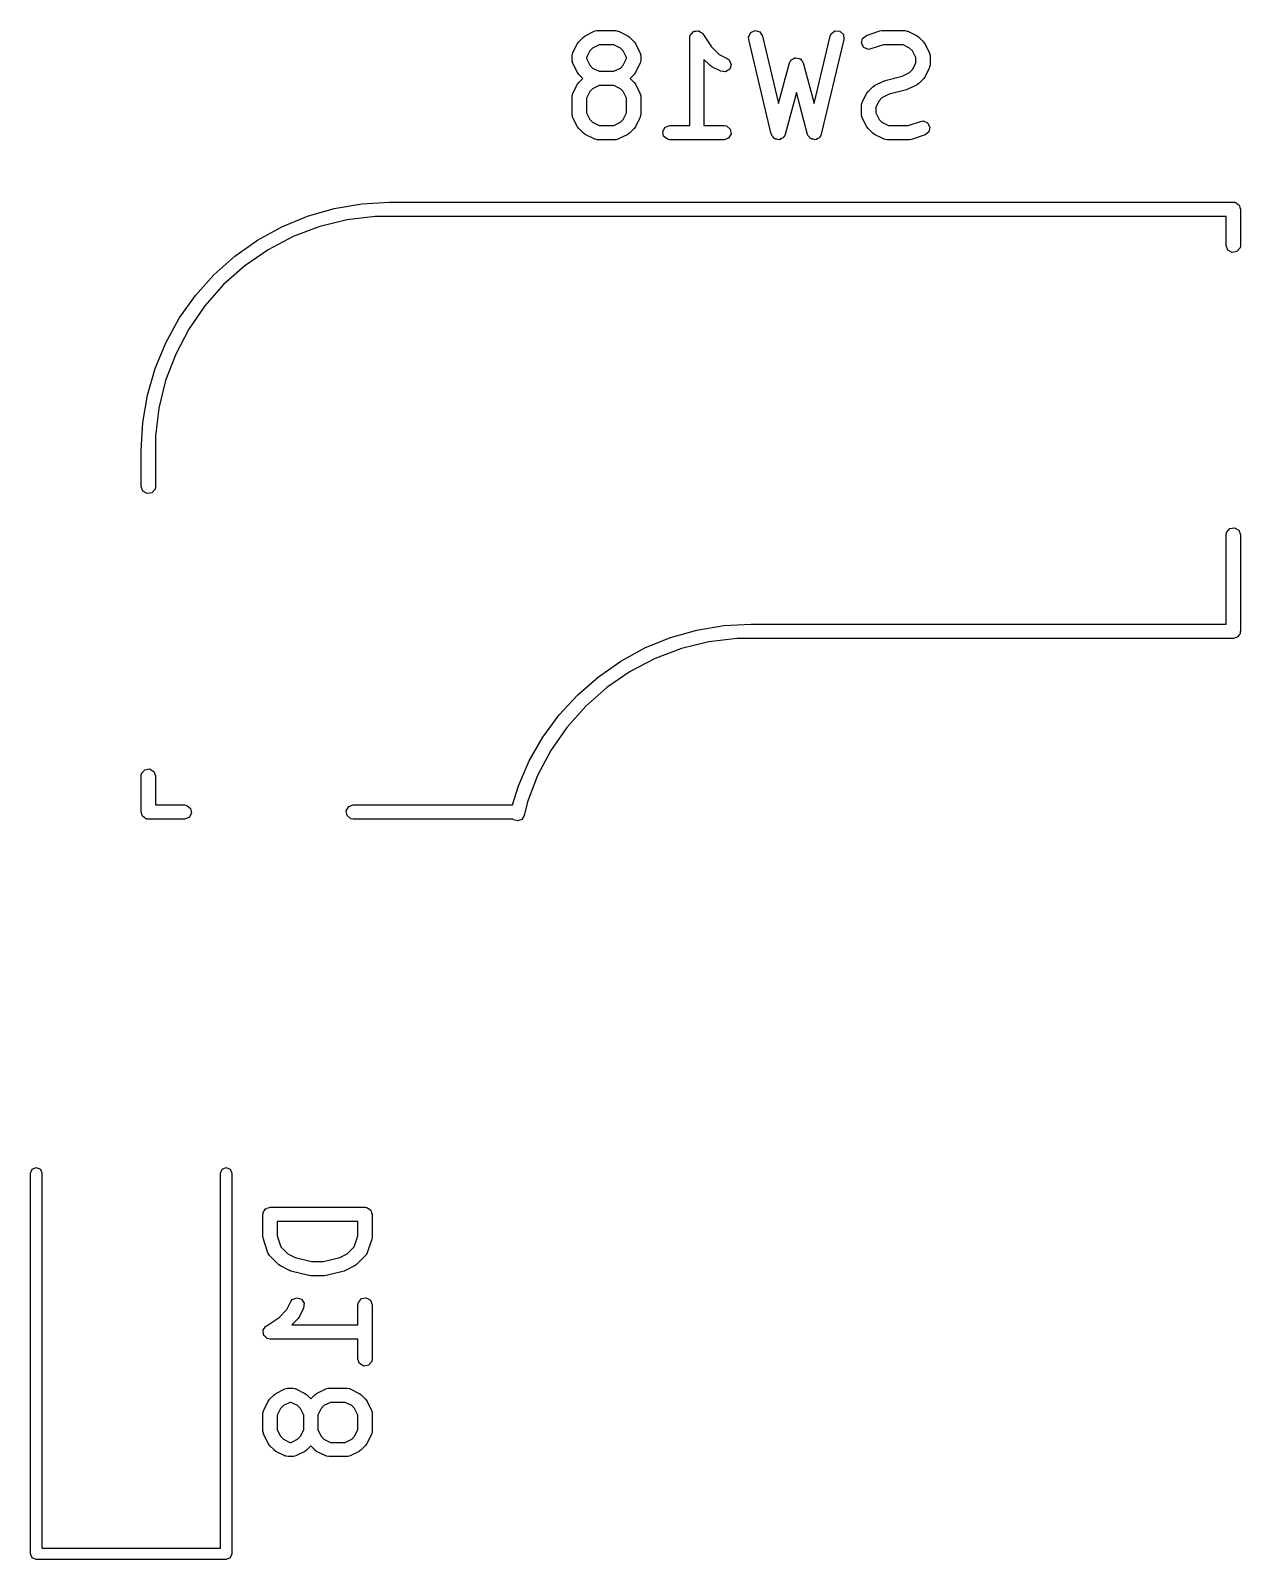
# Model space of a CAD drawing. Extents: x 32 to 254, y -135 to -26.
# Drawn here: x 222.2 to 234.94, y -60.81 to -44.71 of the extents above; entities that cross this region are included whole.
import ezdxf

# ---------------------------------------------------------------- set-up
doc = ezdxf.new("R2010")
doc.units = 0
doc.layers.add('BLACK', color=7, linetype='CONTINUOUS')

msp = doc.modelspace()

# ---------------------------------------------------------------- linework, layer by layer
at = {"layer": 'BLACK', "linetype": 'CONTINUOUS'}
for p, q in [((228.02, -44.7772), (228.039, -44.7643)), ((228.039, -44.7643), (228.04, -44.7632)), ((228.04, -44.7632), (228.135, -44.7155)), ((228.135, -44.7155), (228.16, -44.7081)), ((228.16, -44.7081), (228.164, -44.7092)), ((228.164, -44.7092), (228.168, -44.7076)), ((228.168, -44.7076), (228.359, -44.7076)), ((228.359, -44.7076), (228.385, -44.7121)), ((228.385, -44.7121), (228.388, -44.715)), ((228.388, -44.715), (228.392, -44.7155)), ((228.392, -44.7155), (228.488, -44.7632)), ((228.488, -44.7632), (228.506, -44.7765)), ((229.141, -44.7826), (229.146, -44.757)), ((229.146, -44.757), (229.148, -44.7537)), ((229.148, -44.7537), (229.149, -44.7494)), ((229.149, -44.7494), (229.165, -44.7343)), ((229.165, -44.7343), (229.179, -44.7177)), ((229.179, -44.7177), (229.183, -44.7169)), ((229.183, -44.7169), (229.186, -44.7139)), ((229.186, -44.7139), (229.208, -44.7125)), ((229.208, -44.7125), (229.229, -44.7088)), ((229.229, -44.7088), (229.233, -44.7109)), ((229.233, -44.7109), (229.237, -44.7106)), ((229.237, -44.7106), (229.255, -44.7235)), ((229.255, -44.7235), (229.274, -44.7344)), ((229.274, -44.7344), (229.275, -44.7385)), ((229.275, -44.7385), (229.278, -44.741)), ((229.278, -44.741), (229.37, -44.8777)), ((229.761, -44.774), (229.784, -44.7281)), ((229.784, -44.7281), (229.831, -44.7077)), ((229.831, -44.7077), (229.88, -44.7224)), ((229.88, -44.7224), (229.908, -44.7652)), ((229.908, -44.7652), (230.077, -45.4761)), ((230.45, -45.4761), (230.619, -44.7652)), ((230.619, -44.7652), (230.63, -44.7413)), ((230.63, -44.7413), (230.671, -44.7107)), ((230.671, -44.7107), (230.722, -44.7138)), ((230.722, -44.7138), (230.759, -44.749)), ((230.759, -44.749), (230.765, -44.8)), ((230.962, -44.791), (231.002, -44.7591)), ((231.002, -44.7591), (231.145, -44.7115)), ((231.145, -44.7115), (231.167, -44.7082)), ((231.167, -44.7082), (231.168, -44.7076)), ((231.168, -44.7076), (231.407, -44.7076)), ((231.407, -44.7076), (231.432, -44.7121)), ((231.432, -44.7121), (231.436, -44.715)), ((231.436, -44.715), (231.44, -44.7155)), ((231.44, -44.7155), (231.535, -44.7632)), ((231.535, -44.7632), (231.553, -44.7765)), ((227.911, -44.9396), (227.959, -44.8443)), ((227.959, -44.8443), (227.972, -44.8263)), ((227.972, -44.8263), (227.973, -44.8248)), ((227.973, -44.8248), (228.02, -44.7772)), ((228.087, -44.9223), (228.053, -44.9908)), ((228.118, -44.8919), (228.087, -44.9223)), ((228.186, -44.8576), (228.118, -44.8919)), ((228.341, -44.8576), (228.186, -44.8576)), ((228.41, -44.8919), (228.341, -44.8576)), ((228.44, -44.9223), (228.41, -44.8919)), ((228.474, -44.9908), (228.44, -44.9223)), ((228.506, -44.7765), (228.507, -44.7772)), ((228.507, -44.7772), (228.555, -44.8248)), ((228.555, -44.8248), (228.568, -44.8432)), ((228.568, -44.8432), (228.569, -44.8443)), ((228.569, -44.8443), (228.616, -44.9396)), ((229.141, -45.7076), (229.141, -44.7826)), ((229.37, -44.8777), (229.451, -44.9591)), ((229.762, -44.8), (229.761, -44.774)), ((230, -45.8), (229.762, -44.8)), ((230.765, -44.8), (230.527, -45.8)), ((230.951, -44.8412), (230.962, -44.791)), ((230.976, -44.8864), (230.951, -44.8412)), ((231.024, -44.9052), (230.976, -44.8864)), ((231.049, -44.9014), (231.024, -44.9052)), ((231.181, -44.8576), (231.049, -44.9014)), ((231.389, -44.8576), (231.181, -44.8576)), ((231.457, -44.8919), (231.389, -44.8576)), ((231.488, -44.9223), (231.457, -44.8919)), ((231.522, -44.9908), (231.488, -44.9223)), ((231.553, -44.7765), (231.555, -44.7772)), ((231.555, -44.7772), (231.602, -44.8248)), ((231.602, -44.8248), (231.615, -44.8432)), ((231.615, -44.8432), (231.616, -44.8443)), ((231.616, -44.8443), (231.664, -44.9396)), ((227.903, -44.9731), (227.907, -44.9474)), ((227.903, -45.0207), (227.903, -44.9731)), ((227.905, -45.0249), (227.903, -45.0207)), ((227.903, -45.0293), (227.905, -45.0249)), ((227.911, -45.0543), (227.903, -45.0293)), ((227.907, -44.9474), (227.91, -44.944)), ((227.91, -44.944), (227.911, -44.9396)), ((227.959, -45.1495), (227.911, -45.0543)), ((228.053, -44.9908), (228.053, -45.003)), ((228.053, -45.003), (228.087, -45.0715)), ((228.087, -45.0715), (228.118, -45.1019)), ((228.41, -45.1019), (228.44, -45.0715)), ((228.44, -45.0715), (228.474, -45.003)), ((228.474, -45.003), (228.474, -44.9908)), ((228.616, -45.0543), (228.569, -45.1495)), ((228.616, -44.9396), (228.624, -44.9645)), ((228.617, -45.0498), (228.616, -45.0543)), ((228.62, -45.0464), (228.617, -45.0498)), ((228.624, -45.0207), (228.62, -45.0464)), ((228.624, -44.9645), (228.623, -44.9689)), ((228.623, -44.9689), (228.624, -44.9731)), ((228.624, -44.9731), (228.624, -45.0207)), ((229.354, -45.0737), (229.291, -45.0113)), ((229.291, -45.0113), (229.291, -45.7076)), ((229.355, -45.0744), (229.354, -45.0737)), ((229.373, -45.0878), (229.355, -45.0744)), ((229.468, -45.1354), (229.373, -45.0878)), ((229.451, -44.9591), (229.535, -45.0013)), ((229.535, -45.0013), (229.556, -45.0168)), ((229.556, -45.0168), (229.577, -45.0638)), ((229.577, -45.0638), (229.562, -45.113)), ((230.077, -45.4761), (230.191, -45.049)), ((230.191, -45.049), (230.202, -45.0254)), ((230.202, -45.0254), (230.208, -45.0214)), ((230.208, -45.0214), (230.211, -45.0152)), ((230.211, -45.0152), (230.228, -45.0071)), ((230.228, -45.0071), (230.244, -44.9959)), ((230.244, -44.9959), (230.251, -44.9965)), ((230.251, -44.9965), (230.257, -44.9936)), ((230.257, -44.9936), (230.276, -44.9987)), ((230.276, -44.9987), (230.295, -45.0003)), ((230.295, -45.0003), (230.3, -45.0052)), ((230.3, -45.0052), (230.307, -45.0069)), ((230.307, -45.0069), (230.318, -45.0228)), ((230.318, -45.0228), (230.332, -45.0366)), ((230.332, -45.0366), (230.332, -45.0434)), ((230.332, -45.0434), (230.336, -45.049)), ((230.336, -45.049), (230.45, -45.4761)), ((231.488, -45.1191), (231.522, -45.0506)), ((231.522, -45.0506), (231.522, -44.9908)), ((231.664, -44.9396), (231.672, -44.9645)), ((231.672, -45.0683), (231.667, -45.094)), ((231.672, -44.9645), (231.67, -44.9689)), ((231.67, -44.9689), (231.672, -44.9731)), ((231.672, -44.9731), (231.672, -45.0683)), ((227.96, -45.1506), (227.959, -45.1495)), ((227.973, -45.169), (227.96, -45.1506)), ((227.972, -45.2549), (227.973, -45.2534)), ((228.015, -45.2112), (227.973, -45.169)), ((227.973, -45.2534), (228.015, -45.2112)), ((228.118, -45.1019), (228.186, -45.1362)), ((228.186, -45.1362), (228.341, -45.1362)), ((228.341, -45.1362), (228.41, -45.1019)), ((228.555, -45.169), (228.513, -45.2112)), ((228.513, -45.2112), (228.555, -45.2534)), ((228.556, -45.1675), (228.555, -45.169)), ((228.555, -45.2534), (228.568, -45.2718)), ((228.569, -45.1495), (228.556, -45.1675)), ((229.519, -45.1413), (229.468, -45.1354)), ((229.562, -45.113), (229.519, -45.1413)), ((231.087, -45.287), (231.183, -45.2393)), ((231.183, -45.2393), (231.195, -45.2357)), ((231.195, -45.2357), (231.198, -45.2337)), ((231.198, -45.2337), (231.38, -45.188)), ((231.38, -45.188), (231.457, -45.1496)), ((231.457, -45.1496), (231.488, -45.1191)), ((231.602, -45.2166), (231.555, -45.2642)), ((231.603, -45.2151), (231.602, -45.2166)), ((231.616, -45.1971), (231.603, -45.2151)), ((231.664, -45.1019), (231.616, -45.1971)), ((231.665, -45.0974), (231.664, -45.1019)), ((231.667, -45.094), (231.665, -45.0974)), ((227.903, -45.4017), (227.907, -45.376)), ((227.903, -45.5921), (227.903, -45.4017)), ((227.907, -45.376), (227.91, -45.3726)), ((227.91, -45.3726), (227.911, -45.3681)), ((227.911, -45.3681), (227.959, -45.2729)), ((227.959, -45.2729), (227.972, -45.2549)), ((228.087, -45.3509), (228.053, -45.4194)), ((228.118, -45.3204), (228.087, -45.3509)), ((228.186, -45.2862), (228.118, -45.3204)), ((228.341, -45.2862), (228.186, -45.2862)), ((228.41, -45.3204), (228.341, -45.2862)), ((228.44, -45.3509), (228.41, -45.3204)), ((228.474, -45.4194), (228.44, -45.3509)), ((228.568, -45.2718), (228.569, -45.2729)), ((228.569, -45.2729), (228.616, -45.3681)), ((228.616, -45.3681), (228.624, -45.3931)), ((228.624, -45.3931), (228.623, -45.3975)), ((228.623, -45.3975), (228.624, -45.4017)), ((228.624, -45.4017), (228.624, -45.5921)), ((230.264, -45.3594), (230.146, -45.8019)), ((230.382, -45.8019), (230.264, -45.3594)), ((230.959, -45.4634), (231.006, -45.3681)), ((231.006, -45.3681), (231.019, -45.3501)), ((231.019, -45.3501), (231.02, -45.3486)), ((231.02, -45.3486), (231.068, -45.301)), ((231.068, -45.301), (231.086, -45.2882)), ((231.086, -45.2882), (231.087, -45.287)), ((231.165, -45.4157), (231.135, -45.4461)), ((231.242, -45.3772), (231.165, -45.4157)), ((231.425, -45.3316), (231.242, -45.3772)), ((231.428, -45.3296), (231.425, -45.3316)), ((231.44, -45.3259), (231.428, -45.3296)), ((231.535, -45.2783), (231.44, -45.3259)), ((231.536, -45.2771), (231.535, -45.2783)), ((231.555, -45.2642), (231.536, -45.2771)), ((228.053, -45.4194), (228.053, -45.5744)), ((228.053, -45.5744), (228.087, -45.643)), ((228.44, -45.643), (228.474, -45.5744)), ((228.474, -45.5744), (228.474, -45.4194)), ((230.951, -45.4969), (230.955, -45.4713)), ((230.951, -45.5921), (230.951, -45.4969)), ((230.955, -45.4713), (230.958, -45.4678)), ((230.958, -45.4678), (230.959, -45.4634)), ((231.135, -45.4461), (231.101, -45.5146)), ((231.101, -45.5146), (231.101, -45.5744)), ((231.101, -45.5744), (231.135, -45.643)), ((227.905, -45.5964), (227.903, -45.5921)), ((227.903, -45.6007), (227.905, -45.5964)), ((227.911, -45.6257), (227.903, -45.6007)), ((227.959, -45.7209), (227.911, -45.6257)), ((227.96, -45.722), (227.959, -45.7209)), ((227.973, -45.7404), (227.96, -45.722)), ((228.087, -45.643), (228.118, -45.6734)), ((228.118, -45.6734), (228.186, -45.7076)), ((228.186, -45.7076), (228.341, -45.7076)), ((228.341, -45.7076), (228.41, -45.6734)), ((228.41, -45.6734), (228.44, -45.643)), ((228.569, -45.7209), (228.556, -45.7389)), ((228.616, -45.6257), (228.569, -45.7209)), ((228.617, -45.6212), (228.616, -45.6257)), ((228.62, -45.6178), (228.617, -45.6212)), ((228.624, -45.5921), (228.62, -45.6178)), ((228.856, -45.7696), (228.882, -45.7252)), ((228.882, -45.7252), (228.93, -45.7076)), ((228.93, -45.7076), (229.141, -45.7076)), ((229.291, -45.7076), (229.502, -45.7076)), ((229.502, -45.7076), (229.527, -45.7121)), ((229.527, -45.7121), (229.567, -45.7451)), ((230.952, -45.5964), (230.951, -45.5921)), ((230.951, -45.6007), (230.952, -45.5964)), ((230.959, -45.6257), (230.951, -45.6007)), ((231.006, -45.7209), (230.959, -45.6257)), ((231.007, -45.722), (231.006, -45.7209)), ((231.02, -45.7404), (231.007, -45.722)), ((231.135, -45.643), (231.165, -45.6734)), ((231.165, -45.6734), (231.234, -45.7076)), ((231.234, -45.7076), (231.442, -45.7076)), ((231.442, -45.7076), (231.573, -45.6638)), ((231.573, -45.6638), (231.599, -45.66)), ((231.599, -45.66), (231.647, -45.6789)), ((231.647, -45.6789), (231.671, -45.724)), ((231.671, -45.724), (231.661, -45.7743)), ((228.02, -45.788), (227.973, -45.7404)), ((228.022, -45.7887), (228.02, -45.788)), ((228.04, -45.8021), (228.022, -45.7887)), ((228.135, -45.8497), (228.04, -45.8021)), ((228.139, -45.8502), (228.135, -45.8497)), ((228.143, -45.8531), (228.139, -45.8502)), ((228.168, -45.8576), (228.143, -45.8531)), ((228.359, -45.8576), (228.168, -45.8576)), ((228.363, -45.8561), (228.359, -45.8576)), ((228.368, -45.8571), (228.363, -45.8561)), ((228.392, -45.8497), (228.368, -45.8571)), ((228.488, -45.8021), (228.392, -45.8497)), ((228.489, -45.8009), (228.488, -45.8021)), ((228.507, -45.788), (228.489, -45.8009)), ((228.555, -45.7404), (228.507, -45.788)), ((228.556, -45.7389), (228.555, -45.7404)), ((228.865, -45.8201), (228.856, -45.7696)), ((228.905, -45.8531), (228.865, -45.8201)), ((228.93, -45.8576), (228.905, -45.8531)), ((229.502, -45.8576), (228.93, -45.8576)), ((229.55, -45.8401), (229.502, -45.8576)), ((229.576, -45.7956), (229.55, -45.8401)), ((229.567, -45.7451), (229.576, -45.7956)), ((230.005, -45.8066), (230, -45.8)), ((230.005, -45.8144), (230.005, -45.8066)), ((230.018, -45.8274), (230.005, -45.8144)), ((230.028, -45.8428), (230.018, -45.8274)), ((230.036, -45.8451), (230.028, -45.8428)), ((230.042, -45.8506), (230.036, -45.8451)), ((230.06, -45.8522), (230.042, -45.8506)), ((230.078, -45.8575), (230.06, -45.8522)), ((230.085, -45.8544), (230.078, -45.8575)), ((230.093, -45.855), (230.085, -45.8544)), ((230.108, -45.8444), (230.093, -45.855)), ((230.125, -45.8371), (230.108, -45.8444)), ((230.128, -45.8301), (230.125, -45.8371)), ((230.135, -45.8256), (230.128, -45.8301)), ((230.146, -45.8019), (230.135, -45.8256)), ((230.386, -45.8084), (230.382, -45.8019)), ((230.387, -45.8162), (230.386, -45.8084)), ((230.401, -45.8289), (230.387, -45.8162)), ((230.411, -45.844), (230.401, -45.8289)), ((230.419, -45.846), (230.411, -45.844)), ((230.424, -45.8515), (230.419, -45.846)), ((230.443, -45.8525), (230.424, -45.8515)), ((230.461, -45.8573), (230.443, -45.8525)), ((230.468, -45.854), (230.461, -45.8573)), ((230.476, -45.8545), (230.468, -45.854)), ((230.49, -45.8435), (230.476, -45.8545)), ((230.507, -45.8357), (230.49, -45.8435)), ((230.51, -45.8286), (230.507, -45.8357)), ((230.517, -45.8239), (230.51, -45.8286)), ((230.527, -45.8), (230.517, -45.8239)), ((231.068, -45.788), (231.02, -45.7404)), ((231.069, -45.7887), (231.068, -45.788)), ((231.087, -45.8021), (231.069, -45.7887)), ((231.183, -45.8497), (231.087, -45.8021)), ((231.187, -45.8502), (231.183, -45.8497)), ((231.19, -45.8531), (231.187, -45.8502)), ((231.216, -45.8576), (231.19, -45.8531)), ((231.454, -45.8576), (231.216, -45.8576)), ((231.456, -45.8571), (231.454, -45.8576)), ((231.478, -45.8538), (231.456, -45.8571)), ((231.621, -45.8062), (231.478, -45.8538)), ((231.661, -45.7743), (231.621, -45.8062)), ((225.396, -46.5806), (225.685, -46.5314)), ((225.685, -46.5314), (225.977, -46.515)), ((225.977, -46.515), (234.867, -46.515)), ((234.867, -46.515), (234.877, -46.5167)), ((234.877, -46.5167), (234.881, -46.5161)), ((234.881, -46.5161), (234.883, -46.5178)), ((234.883, -46.5178), (234.893, -46.5195)), ((234.893, -46.5195), (234.908, -46.532)), ((234.908, -46.532), (234.925, -46.5418)), ((234.925, -46.5418), (234.927, -46.5481)), ((224.843, -46.774), (225.114, -46.6617)), ((225.114, -46.6617), (225.396, -46.5806)), ((225.532, -46.7009), (225.243, -46.7723)), ((225.828, -46.665), (225.532, -46.7009)), ((225.977, -46.665), (225.828, -46.665)), ((234.792, -46.665), (225.977, -46.665)), ((234.792, -46.971), (234.792, -46.665)), ((234.927, -46.5481), (234.932, -46.5525)), ((234.932, -46.5525), (234.936, -46.5717)), ((234.936, -46.5717), (234.942, -46.59)), ((234.942, -46.59), (234.942, -46.971)), ((224.586, -46.9158), (224.843, -46.774)), ((225.243, -46.7723), (224.964, -46.8781)), ((224.347, -47.0855), (224.586, -46.9158)), ((224.7, -47.0166), (224.455, -47.186)), ((224.964, -46.8781), (224.7, -47.0166)), ((234.81, -47.0192), (234.792, -46.971)), ((234.854, -47.0449), (234.81, -47.0192)), ((234.938, -46.9967), (234.905, -47.036)), ((234.942, -46.971), (234.938, -46.9967)), ((224.128, -47.2809), (224.347, -47.0855)), ((224.455, -47.186), (224.231, -47.3838)), ((234.905, -47.036), (234.854, -47.0449)), ((223.933, -47.4996), (224.128, -47.2809)), ((223.763, -47.7387), (223.933, -47.4996)), ((224.231, -47.3838), (224.034, -47.607)), ((224.034, -47.607), (223.864, -47.8524)), ((223.621, -47.9954), (223.763, -47.7387)), ((223.864, -47.8524), (223.726, -48.1165)), ((223.509, -48.2663), (223.621, -47.9954)), ((223.726, -48.1165), (223.62, -48.3953)), ((223.428, -48.5481), (223.509, -48.2663)), ((223.62, -48.3953), (223.548, -48.6849)), ((223.379, -48.8372), (223.428, -48.5481)), ((223.548, -48.6849), (223.512, -48.9809)), ((223.362, -49.13), (223.379, -48.8372)), ((223.512, -48.9809), (223.512, -49.13)), ((223.362, -49.511), (223.362, -49.13)), ((223.362, -49.13), (223.362, -49.13)), ((223.512, -49.13), (223.512, -49.511)), ((223.38, -49.5592), (223.362, -49.511)), ((223.424, -49.5849), (223.38, -49.5592)), ((223.475, -49.576), (223.424, -49.5849)), ((223.508, -49.5367), (223.475, -49.576)), ((223.512, -49.511), (223.508, -49.5367)), ((234.792, -50.019), (234.797, -49.9933)), ((234.792, -50.96), (234.792, -50.019)), ((234.797, -49.9933), (234.83, -49.954)), ((234.83, -49.954), (234.881, -49.9451)), ((234.881, -49.9451), (234.925, -49.9708)), ((234.925, -49.9708), (234.942, -50.019)), ((234.942, -50.019), (234.942, -51.035)), ((228.937, -51.1023), (229.214, -51.0236)), ((229.214, -51.0236), (229.499, -50.9759)), ((229.499, -50.9759), (229.787, -50.96)), ((229.787, -50.96), (229.787, -50.96)), ((229.787, -50.96), (234.792, -50.96)), ((234.94, -51.0509), (234.938, -51.0607)), ((234.941, -51.048), (234.94, -51.0509)), ((234.942, -51.035), (234.941, -51.0447)), ((234.941, -51.0447), (234.941, -51.048)), ((228.415, -51.349), (228.669, -51.2112)), ((228.669, -51.2112), (228.937, -51.1023)), ((229.343, -51.1457), (229.055, -51.2168)), ((229.639, -51.11), (229.343, -51.1457)), ((229.787, -51.11), (229.639, -51.11)), ((234.867, -51.11), (229.787, -51.11)), ((229.787, -51.11), (229.787, -51.11)), ((234.886, -51.1033), (234.867, -51.11)), ((234.905, -51.1), (234.886, -51.1033)), ((234.909, -51.0948), (234.905, -51.1)), ((234.916, -51.0925), (234.909, -51.0948)), ((234.925, -51.0756), (234.916, -51.0925)), ((234.938, -51.0607), (234.925, -51.0756)), ((228.178, -51.5138), (228.415, -51.349)), ((228.776, -51.322), (228.513, -51.4599)), ((229.055, -51.2168), (228.776, -51.322)), ((227.961, -51.7039), (228.178, -51.5138)), ((228.513, -51.4599), (228.268, -51.6285)), ((228.268, -51.6285), (228.045, -51.8254)), ((227.766, -51.9167), (227.961, -51.7039)), ((228.045, -51.8254), (227.847, -52.0476)), ((227.595, -52.1497), (227.766, -51.9167)), ((227.451, -52.4002), (227.595, -52.1497)), ((227.847, -52.0476), (227.677, -52.292)), ((227.677, -52.292), (227.538, -52.555)), ((223.367, -52.5333), (223.4, -52.494)), ((223.4, -52.494), (223.451, -52.4851)), ((223.451, -52.4851), (223.495, -52.5108)), ((227.336, -52.6649), (227.451, -52.4002)), ((223.362, -52.559), (223.367, -52.5333)), ((223.362, -52.94), (223.362, -52.559)), ((223.495, -52.5108), (223.512, -52.559)), ((223.512, -52.559), (223.512, -52.865)), ((227.538, -52.555), (227.432, -52.8329)), ((227.274, -52.865), (227.336, -52.6649)), ((223.369, -52.9583), (223.362, -52.94)), ((223.373, -52.9775), (223.369, -52.9583)), ((223.378, -52.9818), (223.373, -52.9775)), ((223.38, -52.9882), (223.378, -52.9818)), ((223.512, -52.865), (223.819, -52.865)), ((223.819, -52.865), (223.844, -52.8695)), ((223.844, -52.8695), (223.883, -52.9025)), ((223.892, -52.953), (223.867, -52.9975)), ((223.883, -52.9025), (223.892, -52.953)), ((225.523, -52.927), (225.548, -52.8825)), ((225.532, -52.9775), (225.523, -52.927)), ((225.571, -53.0105), (225.532, -52.9775)), ((225.548, -52.8825), (225.596, -52.865)), ((225.596, -52.865), (227.274, -52.865)), ((227.396, -52.9771), (227.372, -53.0164)), ((227.432, -52.8329), (227.396, -52.9771)), ((227.396, -52.9771), (227.396, -52.9771)), ((223.397, -52.998), (223.38, -52.9882)), ((223.412, -53.0105), (223.397, -52.998)), ((223.422, -53.0122), (223.412, -53.0105)), ((223.424, -53.0139), (223.422, -53.0122)), ((223.428, -53.0133), (223.424, -53.0139)), ((223.438, -53.015), (223.428, -53.0133)), ((223.819, -53.015), (223.438, -53.015)), ((223.867, -52.9975), (223.819, -53.015)), ((225.596, -53.015), (225.571, -53.0105)), ((227.277, -53.015), (225.596, -53.015)), ((227.284, -53.0225), (227.277, -53.015)), ((227.329, -53.0338), (227.284, -53.0225)), ((227.372, -53.0164), (227.329, -53.0338)), ((222.215, -56.7001), (222.257, -56.6825)), ((222.257, -56.6825), (222.3, -56.7001)), ((224.215, -56.7001), (224.257, -56.6825)), ((224.257, -56.6825), (224.3, -56.7001)), ((222.197, -56.7425), (222.215, -56.7001)), ((222.197, -60.7525), (222.197, -56.7425)), ((222.3, -56.7001), (222.317, -56.7425)), ((222.317, -56.7425), (222.317, -60.6925)), ((224.197, -56.7425), (224.215, -56.7001)), ((224.197, -60.6925), (224.197, -56.7425)), ((224.3, -56.7001), (224.317, -56.7425)), ((224.317, -56.7425), (224.317, -60.7525)), ((224.645, -57.1782), (224.647, -57.1685)), ((224.646, -57.1652), (224.648, -57.1623)), ((224.647, -57.1685), (224.646, -57.1652)), ((224.648, -57.1623), (224.65, -57.1526)), ((224.65, -57.1526), (224.662, -57.1376)), ((224.662, -57.1376), (224.672, -57.1208)), ((224.672, -57.1208), (224.678, -57.1184)), ((224.678, -57.1184), (224.683, -57.1133)), ((224.683, -57.1133), (224.702, -57.1099)), ((224.702, -57.1099), (224.72, -57.1032)), ((224.72, -57.1032), (225.72, -57.1032)), ((225.72, -57.1032), (225.73, -57.1049)), ((225.73, -57.1049), (225.733, -57.1044)), ((225.733, -57.1044), (225.736, -57.106)), ((225.736, -57.106), (225.746, -57.1077)), ((225.746, -57.1077), (225.761, -57.1203)), ((225.761, -57.1203), (225.778, -57.13)), ((225.778, -57.13), (225.78, -57.1364)), ((225.78, -57.1364), (225.785, -57.1407)), ((225.785, -57.1407), (225.788, -57.1599)), ((225.788, -57.1599), (225.795, -57.1782)), ((224.645, -57.4163), (224.645, -57.1782)), ((225.645, -57.2532), (224.795, -57.2532)), ((224.795, -57.2532), (224.795, -57.4041)), ((225.645, -57.4041), (225.645, -57.2532)), ((225.795, -57.1782), (225.795, -57.4163)), ((224.646, -57.4178), (224.645, -57.4163)), ((224.649, -57.44), (224.646, -57.4178)), ((224.697, -57.5829), (224.649, -57.44)), ((224.795, -57.4041), (224.833, -57.5187)), ((225.607, -57.5187), (225.645, -57.4041)), ((225.791, -57.44), (225.744, -57.5829)), ((225.795, -57.4163), (225.791, -57.4384)), ((225.791, -57.4384), (225.791, -57.44)), ((224.699, -57.5864), (224.697, -57.5829)), ((224.7, -57.5909), (224.699, -57.5864)), ((224.715, -57.6122), (224.7, -57.5909)), ((224.81, -57.7074), (224.715, -57.6122)), ((224.833, -57.5187), (224.907, -57.5928)), ((224.907, -57.5928), (224.984, -57.6313)), ((224.984, -57.6313), (225.158, -57.6746)), ((225.282, -57.6746), (225.456, -57.6313)), ((225.456, -57.6313), (225.533, -57.5928)), ((225.533, -57.5928), (225.607, -57.5187)), ((225.726, -57.6122), (225.63, -57.7074)), ((225.727, -57.6081), (225.726, -57.6122)), ((225.731, -57.6058), (225.727, -57.6081)), ((225.744, -57.5829), (225.731, -57.6058)), ((224.811, -57.7081), (224.81, -57.7074)), ((224.829, -57.7215), (224.811, -57.7081)), ((224.925, -57.7691), (224.829, -57.7215)), ((224.928, -57.7695), (224.925, -57.7691)), ((224.94, -57.7748), (224.928, -57.7695)), ((225.13, -57.8224), (224.94, -57.7748)), ((225.158, -57.6746), (225.282, -57.6746)), ((225.5, -57.7748), (225.31, -57.8224)), ((225.503, -57.7728), (225.5, -57.7748)), ((225.516, -57.7691), (225.503, -57.7728)), ((225.611, -57.7215), (225.516, -57.7691)), ((225.612, -57.7203), (225.611, -57.7215)), ((225.63, -57.7074), (225.612, -57.7203)), ((225.134, -57.822), (225.13, -57.8224)), ((225.149, -57.8246), (225.134, -57.822)), ((225.292, -57.8246), (225.149, -57.8246)), ((225.295, -57.8235), (225.292, -57.8246)), ((225.31, -57.8224), (225.295, -57.8235)), ((224.897, -58.1814), (224.939, -58.0971)), ((224.939, -58.0971), (224.954, -58.0761)), ((224.954, -58.0761), (225.001, -58.0557)), ((225.001, -58.0557), (225.051, -58.0704)), ((225.051, -58.0704), (225.079, -58.1132)), ((225.079, -58.1132), (225.073, -58.1641)), ((225.645, -58.1306), (225.65, -58.1049)), ((225.645, -58.3413), (225.645, -58.1306)), ((225.65, -58.1049), (225.683, -58.0656)), ((225.683, -58.0656), (225.733, -58.0567)), ((225.733, -58.0567), (225.778, -58.0824)), ((225.778, -58.0824), (225.795, -58.1306)), ((225.795, -58.1306), (225.795, -58.702)), ((224.679, -58.3539), (224.815, -58.2628)), ((224.815, -58.2628), (224.897, -58.1814)), ((225.011, -58.2789), (224.949, -58.3413)), ((225.012, -58.2774), (225.011, -58.2789)), ((225.025, -58.2594), (225.012, -58.2774)), ((225.073, -58.1641), (225.025, -58.2594)), ((224.646, -58.4033), (224.648, -58.3995)), ((224.65, -58.4247), (224.646, -58.4033)), ((224.648, -58.3952), (224.661, -58.3777)), ((224.648, -58.3995), (224.648, -58.3952)), ((224.651, -58.4464), (224.65, -58.4247)), ((224.654, -58.4496), (224.651, -58.4464)), ((224.655, -58.4538), (224.654, -58.4496)), ((224.672, -58.4678), (224.655, -58.4538)), ((224.661, -58.3777), (224.672, -58.3589)), ((224.672, -58.3589), (224.676, -58.3574)), ((224.676, -58.3574), (224.679, -58.3539)), ((224.949, -58.3413), (225.645, -58.3413)), ((224.687, -58.4835), (224.672, -58.4678)), ((224.691, -58.484), (224.687, -58.4835)), ((224.694, -58.4868), (224.691, -58.484)), ((224.72, -58.4913), (224.694, -58.4868)), ((225.645, -58.4913), (224.72, -58.4913)), ((225.645, -58.702), (225.645, -58.4913)), ((225.663, -58.7502), (225.645, -58.702)), ((225.707, -58.7759), (225.663, -58.7502)), ((225.758, -58.767), (225.707, -58.7759)), ((225.791, -58.7277), (225.758, -58.767)), ((225.795, -58.702), (225.791, -58.7277)), ((224.715, -59.1252), (224.762, -59.0776)), ((224.762, -59.0776), (224.781, -59.0647)), ((224.781, -59.0647), (224.782, -59.0635)), ((224.782, -59.0635), (224.877, -59.0159)), ((224.877, -59.0159), (224.902, -59.0085)), ((224.902, -59.0085), (224.906, -59.0095)), ((224.906, -59.0095), (224.911, -59.008)), ((224.911, -59.008), (224.958, -59.008)), ((224.958, -59.008), (224.984, -59.0125)), ((224.984, -59.0125), (224.987, -59.0154)), ((224.987, -59.0154), (224.992, -59.0159)), ((224.992, -59.0159), (225.087, -59.0635)), ((225.087, -59.0635), (225.105, -59.0769)), ((225.105, -59.0769), (225.106, -59.0776)), ((225.106, -59.0776), (225.149, -59.1198)), ((225.149, -59.1198), (225.191, -59.0776)), ((225.191, -59.0776), (225.209, -59.0647)), ((225.209, -59.0647), (225.21, -59.0635)), ((225.21, -59.0635), (225.306, -59.0159)), ((225.306, -59.0159), (225.331, -59.0085)), ((225.331, -59.0085), (225.335, -59.0095)), ((225.335, -59.0095), (225.339, -59.008)), ((225.339, -59.008), (225.53, -59.008)), ((225.53, -59.008), (225.555, -59.0125)), ((225.555, -59.0125), (225.559, -59.0154)), ((225.559, -59.0154), (225.563, -59.0159)), ((225.563, -59.0159), (225.658, -59.0635)), ((225.658, -59.0635), (225.676, -59.0769)), ((225.676, -59.0769), (225.678, -59.0776)), ((225.678, -59.0776), (225.726, -59.1252)), ((224.645, -59.2735), (224.65, -59.2478)), ((224.65, -59.2478), (224.653, -59.2444)), ((224.653, -59.2399), (224.701, -59.1447)), ((224.653, -59.2444), (224.653, -59.2399)), ((224.701, -59.1447), (224.714, -59.1267)), ((224.714, -59.1267), (224.715, -59.1252)), ((224.829, -59.2226), (224.795, -59.2912)), ((224.86, -59.1922), (224.829, -59.2226)), ((224.928, -59.158), (224.86, -59.1922)), ((224.941, -59.158), (224.928, -59.158)), ((225.009, -59.1922), (224.941, -59.158)), ((225.039, -59.2226), (225.009, -59.1922)), ((225.074, -59.2912), (225.039, -59.2226)), ((225.258, -59.2226), (225.224, -59.2912)), ((225.288, -59.1922), (225.258, -59.2226)), ((225.357, -59.158), (225.288, -59.1922)), ((225.512, -59.158), (225.357, -59.158)), ((225.58, -59.1922), (225.512, -59.158)), ((225.611, -59.2226), (225.58, -59.1922)), ((225.645, -59.2912), (225.611, -59.2226)), ((225.726, -59.1252), (225.738, -59.1435)), ((225.738, -59.1435), (225.74, -59.1447)), ((225.74, -59.1447), (225.787, -59.2399)), ((225.787, -59.2399), (225.795, -59.2649)), ((225.795, -59.2649), (225.794, -59.2692)), ((224.645, -59.4639), (224.645, -59.2735)), ((224.795, -59.2912), (224.795, -59.4462)), ((225.074, -59.4462), (225.074, -59.2912)), ((225.224, -59.2912), (225.224, -59.4462)), ((225.645, -59.4462), (225.645, -59.2912)), ((225.794, -59.2692), (225.795, -59.2735)), ((225.795, -59.2735), (225.795, -59.4639)), ((224.647, -59.4681), (224.645, -59.4639)), ((224.646, -59.4725), (224.647, -59.4681)), ((224.653, -59.4975), (224.646, -59.4725)), ((224.701, -59.5927), (224.653, -59.4975)), ((224.795, -59.4462), (224.829, -59.5147)), ((224.829, -59.5147), (224.86, -59.5451)), ((224.86, -59.5451), (224.928, -59.5794)), ((224.928, -59.5794), (224.941, -59.5794)), ((224.941, -59.5794), (225.009, -59.5451)), ((225.009, -59.5451), (225.039, -59.5147)), ((225.039, -59.5147), (225.074, -59.4462)), ((225.224, -59.4462), (225.258, -59.5147)), ((225.258, -59.5147), (225.288, -59.5451)), ((225.288, -59.5451), (225.357, -59.5794)), ((225.357, -59.5794), (225.512, -59.5794)), ((225.512, -59.5794), (225.58, -59.5451)), ((225.58, -59.5451), (225.611, -59.5147)), ((225.611, -59.5147), (225.645, -59.4462)), ((225.787, -59.4975), (225.74, -59.5927)), ((225.788, -59.493), (225.787, -59.4975)), ((225.791, -59.4896), (225.788, -59.493)), ((225.795, -59.4639), (225.791, -59.4896)), ((224.702, -59.5938), (224.701, -59.5927)), ((224.715, -59.6122), (224.702, -59.5938)), ((224.762, -59.6598), (224.715, -59.6122)), ((224.764, -59.6605), (224.762, -59.6598)), ((224.782, -59.6739), (224.764, -59.6605)), ((224.877, -59.7215), (224.782, -59.6739)), ((224.882, -59.722), (224.877, -59.7215)), ((224.885, -59.7249), (224.882, -59.722)), ((224.911, -59.7294), (224.885, -59.7249)), ((224.958, -59.7294), (224.911, -59.7294)), ((224.962, -59.7279), (224.958, -59.7294)), ((224.967, -59.7289), (224.962, -59.7279)), ((224.992, -59.7215), (224.967, -59.7289)), ((225.087, -59.6739), (224.992, -59.7215)), ((225.088, -59.6727), (225.087, -59.6739)), ((225.106, -59.6598), (225.088, -59.6727)), ((225.149, -59.6176), (225.106, -59.6598)), ((225.191, -59.6598), (225.149, -59.6176)), ((225.192, -59.6605), (225.191, -59.6598)), ((225.21, -59.6739), (225.192, -59.6605)), ((225.306, -59.7215), (225.21, -59.6739)), ((225.31, -59.722), (225.306, -59.7215)), ((225.314, -59.7249), (225.31, -59.722)), ((225.339, -59.7294), (225.314, -59.7249)), ((225.53, -59.7294), (225.339, -59.7294)), ((225.534, -59.7279), (225.53, -59.7294)), ((225.538, -59.7289), (225.534, -59.7279)), ((225.563, -59.7215), (225.538, -59.7289)), ((225.658, -59.6739), (225.563, -59.7215)), ((225.66, -59.6727), (225.658, -59.6739)), ((225.678, -59.6598), (225.66, -59.6727)), ((225.726, -59.6122), (225.678, -59.6598)), ((225.74, -59.5927), (225.726, -59.6107)), ((225.726, -59.6107), (225.726, -59.6122)), ((222.317, -60.6925), (224.197, -60.6925)), ((222.215, -60.7949), (222.197, -60.7525)), ((222.257, -60.8125), (222.215, -60.7949)), ((224.257, -60.8125), (222.257, -60.8125)), ((224.3, -60.7949), (224.257, -60.8125)), ((224.317, -60.7525), (224.3, -60.7949))]:
    msp.add_line(p, q, dxfattribs=at)

doc.saveas('drawing.dxf')
